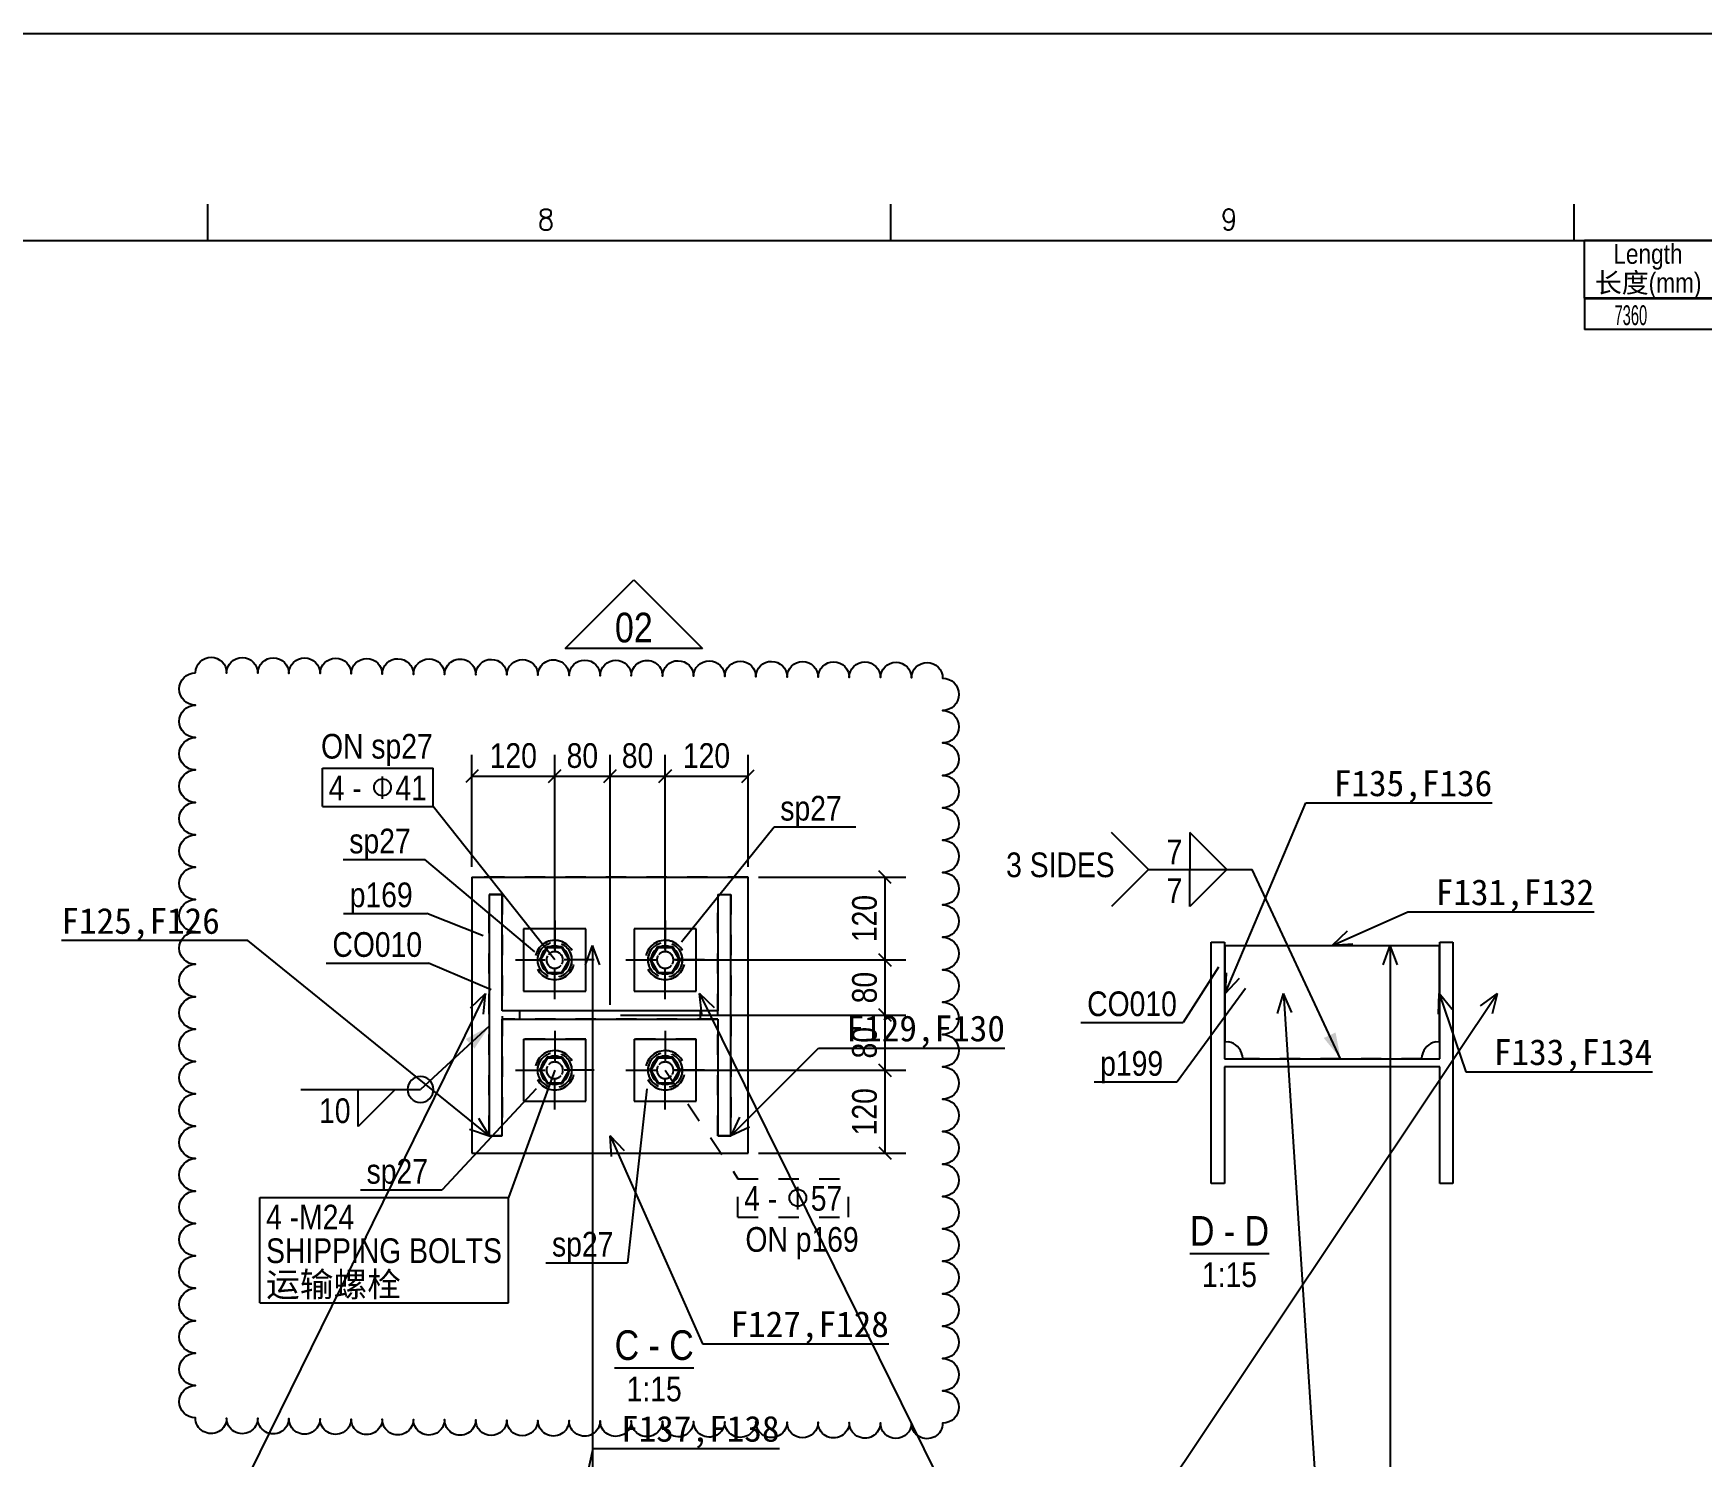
# Model space of a CAD drawing. Header units: millimetres. Extents: x -256 to 585, y -266 to 464.
# Drawn here: x 219 to 380.1, y 190.2 to 327.8 of the extents above; entities that cross this region are included whole.
import ezdxf

# ---------------------------------------------------------------- set-up
doc = ezdxf.new("R2010")
doc.units = ezdxf.units.MM
doc.linetypes.add('DXK_LINE_DOT2', pattern=[3.9198, 1.9599, -1.9599])
doc.layers.add('WELD_LABELS', color=5, linetype='Continuous')
doc.styles.add('Arial Narrow', font='ARIALN.TTF', dxfattribs={"height": 0.2})

# ---------------------------------------------------------------- blocks, each defined once
blk = doc.blocks.new('Unknown-252070812-55923')
at = {"color": 7, "linetype": 'Continuous'}
for p, q in [((-256.15, 327.75), (584.85, 327.75)), ((235.85, 307.74), (235.85, 311.24)), ((301.84, 307.74), (301.84, 311.24)), ((367.84, 307.74), (367.84, 311.24)), ((268.04, 309.61), (267.95, 309.42)), ((267.95, 309.42), (267.95, 309.14)), ((268.04, 310.48), (268.12, 310.67)), ((268.04, 310.28), (268.04, 310.48)), ((268.12, 310.09), (268.04, 310.28)), ((268.2, 309.81), (268.04, 309.61)), ((268.12, 310.67), (268.36, 310.76)), ((268.28, 310), (268.12, 310.09)), ((268.44, 309.9), (268.2, 309.81)), ((268.61, 309.9), (268.28, 310)), ((268.36, 310.76), (268.69, 310.76)), ((268.77, 310), (268.44, 309.9)), ((268.85, 309.81), (268.61, 309.9)), ((268.69, 310.76), (268.93, 310.67)), ((268.93, 310.09), (268.77, 310)), ((269.01, 309.61), (268.85, 309.81)), ((268.93, 310.67), (269.01, 310.48)), ((269.01, 310.28), (268.93, 310.09)), ((269.01, 310.48), (269.01, 310.28)), ((269.09, 309.42), (269.01, 309.61)), ((269.09, 309.14), (269.09, 309.42)), ((334.03, 310.48), (333.95, 310.19)), ((333.95, 310.19), (333.95, 310.09)), ((333.95, 310.09), (334.03, 309.81)), ((334.19, 310.67), (334.03, 310.48)), ((334.03, 309.81), (334.19, 309.61)), ((334.43, 310.76), (334.19, 310.67)), ((334.19, 309.61), (334.43, 309.52)), ((334.52, 310.76), (334.43, 310.76)), ((334.43, 309.52), (334.52, 309.52)), ((334.76, 310.67), (334.52, 310.76)), ((334.52, 309.52), (334.76, 309.61)), ((334.92, 310.48), (334.76, 310.67)), ((334.76, 309.61), (334.92, 309.81)), ((335, 310.09), (334.92, 310.48)), ((334.92, 309.81), (335, 310.09)), ((334.92, 309.14), (335, 309.61)), ((335, 309.61), (335, 310.09)), ((267.95, 309.14), (268.04, 308.94)), ((268.04, 308.94), (268.12, 308.85)), ((268.12, 308.85), (268.36, 308.75)), ((268.36, 308.75), (268.69, 308.75)), ((268.69, 308.75), (268.93, 308.85)), ((268.93, 308.85), (269.01, 308.94)), ((269.01, 308.94), (269.09, 309.14)), ((334.03, 309.04), (334.11, 308.85)), ((334.11, 308.85), (334.35, 308.75)), ((334.35, 308.75), (334.52, 308.75)), ((334.52, 308.75), (334.76, 308.85)), ((334.76, 308.85), (334.92, 309.14)), ((-226.11, 307.74), (564.83, 307.74))]:
    blk.add_line(p, q, dxfattribs=at)
blk = doc.blocks.new('Unknown-252070812-14 - 5891')
at = {"color": 6, "linetype": 'Continuous'}
blk.add_line((275.16, 198.81), (282.8, 198.81), dxfattribs=at)
at = {"color": 0, "linetype": 'Continuous'}
for points in [[(277.54, 199.56), (277.54, 202.56), (275.16, 202.56), (275.16, 199.56)], [(279.53, 199.56), (279.53, 202.56), (278.44, 202.56), (278.44, 199.56)], [(282.8, 199.56), (282.8, 202.56), (280.43, 202.56), (280.43, 199.56)], [(281.65, 195.56), (281.65, 198.06), (276.32, 198.06), (276.32, 195.56)]]:
    blk.add_wipeout(points, dxfattribs=at)
at = {"color": 6, "linetype": 'Continuous', "style": 'Arial Narrow'}
for s, height, p in [('C', 2.86, (275.16, 199.56)), ('C', 2.86, (280.43, 199.56)), ('-', 2.86, (278.44, 199.56)), ('1:15', 2.386, (276.32, 195.56))]:
    blk.add_text(s, height=height, dxfattribs=at).set_placement(p)
blk = doc.blocks.new('Unknown-252070812-15 - 6287')
at = {"color": 6, "linetype": 'Continuous'}
blk.add_line((330.73, 209.85), (338.37, 209.85), dxfattribs=at)
at = {"color": 0, "linetype": 'Continuous'}
for points in [[(333.1, 210.6), (333.1, 213.6), (330.73, 213.6), (330.73, 210.6)], [(335.1, 210.6), (335.1, 213.6), (334, 213.6), (334, 210.6)], [(338.37, 210.6), (338.37, 213.6), (336, 213.6), (336, 210.6)], [(337.21, 206.6), (337.21, 209.1), (331.88, 209.1), (331.88, 206.6)]]:
    blk.add_wipeout(points, dxfattribs=at)
at = {"color": 6, "linetype": 'Continuous', "style": 'Arial Narrow'}
for s, height, p in [('D', 2.86, (330.73, 210.6)), ('D', 2.86, (336, 210.6)), ('-', 2.86, (334, 210.6)), ('1:15', 2.386, (331.88, 206.6))]:
    blk.add_text(s, height=height, dxfattribs=at).set_placement(p)
blk = doc.blocks.new('Part-252070812-6103 - 5891')
at = {"color": 7, "linetype": 'DXK_LINE_DOT2'}
for p, q in [((263.04, 221.21), (263.04, 244.55)), ((263.04, 244.55), (264.31, 244.55)), ((264.31, 244.55), (264.31, 221.21)), ((285.11, 221.21), (285.11, 244.55)), ((285.11, 244.55), (286.37, 244.55)), ((286.37, 244.55), (286.37, 221.21)), ((285.11, 233.28), (264.31, 233.28)), ((285.11, 232.48), (264.31, 232.48)), ((265.97, 233.28), (265.97, 232.48)), ((283.44, 232.48), (283.44, 233.28)), ((264.31, 221.21), (263.04, 221.21)), ((286.37, 221.21), (285.11, 221.21))]:
    blk.add_line(p, q, dxfattribs=at)
at = {"color": 2, "linetype": 'Continuous'}
for p, q in [((263.04, 244.55), (263.04, 221.21)), ((264.31, 244.55), (263.04, 244.55)), ((264.31, 233.28), (264.31, 244.55)), ((285.11, 244.55), (286.37, 244.55)), ((285.11, 244.55), (285.11, 233.28)), ((286.37, 221.21), (286.37, 244.55)), ((285.11, 233.28), (264.31, 233.28)), ((264.31, 221.21), (264.31, 232.48)), ((264.31, 232.48), (285.11, 232.48)), ((285.11, 232.48), (285.11, 221.21)), ((263.04, 221.21), (264.31, 221.21)), ((285.11, 221.21), (286.37, 221.21))]:
    blk.add_line(p, q, dxfattribs=at)
blk = doc.blocks.new('Bolt-252070812-6097 - 5891')
at = {"color": 3, "linetype": 'Continuous'}
for p, q in [((269.37, 242.01), (269.37, 239.48)), ((280.04, 242.01), (280.04, 239.48)), ((265.57, 238.21), (268.1, 238.21)), ((269.37, 234.41), (269.37, 236.94)), ((273.17, 238.21), (270.64, 238.21)), ((276.24, 238.21), (278.77, 238.21)), ((280.04, 234.41), (280.04, 236.94)), ((283.84, 238.21), (281.31, 238.21)), ((269.37, 231.35), (269.37, 228.82)), ((280.04, 231.35), (280.04, 228.82)), ((265.57, 227.55), (268.1, 227.55)), ((273.17, 227.55), (270.64, 227.55)), ((276.24, 227.55), (278.77, 227.55)), ((283.84, 227.55), (281.31, 227.55)), ((269.37, 223.75), (269.37, 226.28)), ((280.04, 223.75), (280.04, 226.28))]:
    blk.add_line(p, q, dxfattribs=at)
blk = doc.blocks.new('Part-252070812-18365 - 5891')
at = {"color": 2, "linetype": 'Continuous'}
for p, q in [((283.04, 241.21), (277.04, 241.21)), ((277.04, 241.21), (277.04, 235.21)), ((283.04, 235.21), (283.04, 241.21)), ((277.04, 235.21), (283.04, 235.21))]:
    blk.add_line(p, q, dxfattribs=at)
at = {"color": 7, "linetype": 'DXK_LINE_DOT2'}
for p, q in [((283.04, 241.21), (277.04, 241.21)), ((277.04, 235.21), (283.04, 235.21))]:
    blk.add_line(p, q, dxfattribs=at)
blk = doc.blocks.new('Part-252070812-6168 - 5891')
at = {"color": 2, "linetype": 'Continuous'}
for p, q in [((261.37, 246.21), (288.04, 246.21)), ((261.37, 246.21), (261.37, 219.55)), ((288.04, 219.55), (288.04, 246.21)), ((261.37, 219.55), (288.04, 219.55))]:
    blk.add_line(p, q, dxfattribs=at)
at = {"color": 7, "linetype": 'DXK_LINE_DOT2'}
for p, q in [((288.04, 246.21), (261.37, 246.21)), ((261.37, 219.55), (288.04, 219.55))]:
    blk.add_line(p, q, dxfattribs=at)
blk = doc.blocks.new('Part-252070812-18363 - 5891')
at = {"color": 2, "linetype": 'Continuous'}
for p, q in [((277.04, 230.55), (283.04, 230.55)), ((277.04, 230.55), (277.04, 224.55)), ((283.04, 224.55), (283.04, 230.55)), ((277.04, 224.55), (283.04, 224.55))]:
    blk.add_line(p, q, dxfattribs=at)
at = {"color": 7, "linetype": 'DXK_LINE_DOT2'}
for p, q in [((283.04, 230.55), (277.04, 230.55)), ((277.04, 224.55), (283.04, 224.55))]:
    blk.add_line(p, q, dxfattribs=at)
blk = doc.blocks.new('Part-252070812-18364 - 5891')
at = {"color": 2, "linetype": 'Continuous'}
for p, q in [((266.37, 230.55), (272.37, 230.55)), ((266.37, 230.55), (266.37, 224.55)), ((272.37, 224.55), (272.37, 230.55)), ((266.37, 224.55), (272.37, 224.55))]:
    blk.add_line(p, q, dxfattribs=at)
at = {"color": 7, "linetype": 'DXK_LINE_DOT2'}
for p, q in [((272.37, 230.55), (266.37, 230.55)), ((266.37, 224.55), (272.37, 224.55))]:
    blk.add_line(p, q, dxfattribs=at)
blk = doc.blocks.new('Part-252070812-18366 - 5891')
at = {"color": 2, "linetype": 'Continuous'}
for p, q in [((272.37, 241.21), (266.37, 241.21)), ((266.37, 241.21), (266.37, 235.21)), ((272.37, 235.21), (272.37, 241.21)), ((266.37, 235.21), (272.37, 235.21))]:
    blk.add_line(p, q, dxfattribs=at)
at = {"color": 7, "linetype": 'DXK_LINE_DOT2'}
for p, q in [((272.37, 241.21), (266.37, 241.21)), ((266.37, 235.21), (272.37, 235.21))]:
    blk.add_line(p, q, dxfattribs=at)
blk = doc.blocks.new('Bolt-252070812-18367 - 5891')
at = {"color": 3, "linetype": 'Continuous'}
for p, q in [((280.04, 230.28), (280.04, 228.46)), ((277.31, 227.55), (279.13, 227.55)), ((282.77, 227.55), (280.95, 227.55)), ((280.04, 224.81), (280.04, 226.63))]:
    blk.add_line(p, q, dxfattribs=at)
blk = doc.blocks.new('Bolt-252070812-18368 - 5891')
at = {"color": 3, "linetype": 'Continuous'}
for p, q in [((269.37, 230.28), (269.37, 228.46)), ((266.64, 227.55), (268.46, 227.55)), ((272.11, 227.55), (270.28, 227.55)), ((269.37, 224.81), (269.37, 226.63))]:
    blk.add_line(p, q, dxfattribs=at)
blk = doc.blocks.new('Bolt-252070812-18369 - 5891')
at = {"color": 3, "linetype": 'Continuous'}
for p, q in [((280.04, 240.95), (280.04, 239.13)), ((277.31, 238.21), (279.13, 238.21)), ((280.04, 235.48), (280.04, 237.3)), ((282.77, 238.21), (280.95, 238.21))]:
    blk.add_line(p, q, dxfattribs=at)
blk = doc.blocks.new('Bolt-252070812-18370 - 5891')
at = {"color": 3, "linetype": 'Continuous'}
for p, q in [((269.37, 240.95), (269.37, 239.13)), ((266.64, 238.21), (268.46, 238.21)), ((269.37, 235.48), (269.37, 237.3)), ((272.11, 238.21), (270.28, 238.21))]:
    blk.add_line(p, q, dxfattribs=at)
blk = doc.blocks.new('Bolt-252070812-18371 - 5891')
at = {"color": 3, "linetype": 'Continuous'}
for p, q in [((279.31, 228.82), (278.57, 227.55)), ((279.31, 228.82), (280.77, 228.82)), ((281.51, 227.55), (280.77, 228.82)), ((278.57, 227.55), (279.31, 226.28)), ((280.77, 226.28), (281.51, 227.55)), ((279.31, 226.28), (280.77, 226.28))]:
    blk.add_line(p, q, dxfattribs=at)
at = {"color": 3, "linetype": 'DXK_LINE_DOT2'}
for p, q in [((280.77, 228.82), (279.31, 228.82)), ((279.35, 228.75), (278.65, 227.55)), ((278.65, 227.55), (279.35, 226.35)), ((280.73, 228.75), (279.35, 228.75)), ((279.35, 228.75), (280.73, 228.75)), ((281.42, 227.55), (280.73, 228.75)), ((280.73, 226.35), (281.42, 227.55)), ((279.31, 226.28), (280.77, 226.28)), ((279.35, 226.35), (280.73, 226.35)), ((279.35, 226.35), (280.73, 226.35))]:
    blk.add_line(p, q, dxfattribs=at)
for radius, start, end in [(1.9, 90, 270), (1.9, 108, 288), (1.67, 0, 180), (1.67, 330, 150), (1.37, 110.7343, 129.4666), (1.9, 288, 108), (1.9, 270, 90), (1.37, 50.5334, 69.2657), (1.67, 150, 330), (1.67, 180, 0), (1.37, 169.8376, 190.1623), (0.8, 0, 180), (0.8, 150, 330), (0.8, 180, 0), (0.8, 330, 150), (1.37, 349.8377, 10.1624), (1.37, 230.5335, 249.2655), (1.37, 290.7345, 309.4665)]:
    blk.add_arc((280.04, 227.55), radius, start, end, dxfattribs=at)
at = {"color": 3, "linetype": 'Continuous'}
for start, end in [(69.2657, 110.7343), (129.4666, 169.8376), (190.1623, 230.5335), (10.1624, 50.5334), (309.4665, 349.8377), (249.2655, 290.7345)]:
    blk.add_arc((280.04, 227.55), 1.37, start, end, dxfattribs=at)
blk = doc.blocks.new('Bolt-252070812-18372 - 5891')
at = {"color": 3, "linetype": 'Continuous'}
for p, q in [((268.64, 228.82), (267.91, 227.55)), ((268.64, 228.82), (270.11, 228.82)), ((270.84, 227.55), (270.11, 228.82)), ((267.91, 227.55), (268.64, 226.28)), ((270.11, 226.28), (270.84, 227.55)), ((268.64, 226.28), (270.11, 226.28))]:
    blk.add_line(p, q, dxfattribs=at)
at = {"color": 3, "linetype": 'DXK_LINE_DOT2'}
for p, q in [((270.11, 228.82), (268.64, 228.82)), ((268.68, 228.75), (267.99, 227.55)), ((267.99, 227.55), (268.68, 226.35)), ((270.06, 228.75), (268.68, 228.75)), ((268.68, 228.75), (270.06, 228.75)), ((270.76, 227.55), (270.06, 228.75)), ((270.06, 226.35), (270.76, 227.55)), ((268.64, 226.28), (270.11, 226.28)), ((268.68, 226.35), (270.06, 226.35)), ((268.68, 226.35), (270.06, 226.35))]:
    blk.add_line(p, q, dxfattribs=at)
for radius, start, end in [(1.9, 90, 270), (1.9, 108, 288), (1.67, 0, 180), (1.67, 330, 150), (1.37, 110.7343, 129.4666), (1.9, 288, 108), (1.9, 270, 90), (1.37, 50.5334, 69.2657), (1.67, 150, 330), (1.67, 180, 0), (1.37, 169.8376, 190.1623), (0.8, 0, 180), (0.8, 150, 330), (0.8, 180, 0), (0.8, 330, 150), (1.37, 349.8377, 10.1624), (1.37, 230.5335, 249.2655), (1.37, 290.7345, 309.4665)]:
    blk.add_arc((269.37, 227.55), radius, start, end, dxfattribs=at)
at = {"color": 3, "linetype": 'Continuous'}
for start, end in [(69.2657, 110.7343), (129.4666, 169.8376), (190.1623, 230.5335), (10.1624, 50.5334), (309.4665, 349.8377), (249.2655, 290.7345)]:
    blk.add_arc((269.37, 227.55), 1.37, start, end, dxfattribs=at)
blk = doc.blocks.new('Bolt-252070812-18373 - 5891')
at = {"color": 3, "linetype": 'Continuous'}
for p, q in [((279.31, 239.48), (278.57, 238.21)), ((280.77, 239.48), (279.31, 239.48)), ((281.51, 238.21), (280.77, 239.48)), ((278.57, 238.21), (279.31, 236.94)), ((279.31, 236.94), (280.77, 236.94)), ((280.77, 236.94), (281.51, 238.21))]:
    blk.add_line(p, q, dxfattribs=at)
at = {"color": 3, "linetype": 'DXK_LINE_DOT2'}
for p, q in [((279.35, 239.41), (278.65, 238.21)), ((280.77, 239.48), (279.31, 239.48)), ((280.73, 239.41), (279.35, 239.41)), ((279.35, 239.41), (280.73, 239.41)), ((281.42, 238.21), (280.73, 239.41)), ((278.65, 238.21), (279.35, 237.01)), ((279.31, 236.94), (280.77, 236.94)), ((279.35, 237.01), (280.73, 237.01)), ((279.35, 237.01), (280.73, 237.01)), ((280.73, 237.01), (281.42, 238.21))]:
    blk.add_line(p, q, dxfattribs=at)
for radius, start, end in [(1.9, 90, 270), (1.9, 288, 108), (1.9, 270, 90), (1.9, 108, 288), (1.67, 0, 180), (1.67, 150, 330), (1.67, 330, 150), (1.37, 110.7343, 129.4666), (0.8, 0, 180), (0.8, 150, 330), (0.8, 330, 150), (1.37, 50.5334, 69.2657), (1.67, 180, 0), (1.37, 169.8376, 190.1623), (1.37, 230.5335, 249.2655), (0.8, 180, 0), (1.37, 290.7345, 309.4665), (1.37, 349.8377, 10.1624)]:
    blk.add_arc((280.04, 238.21), radius, start, end, dxfattribs=at)
at = {"color": 3, "linetype": 'Continuous'}
for start, end in [(129.4666, 169.8376), (69.2657, 110.7343), (10.1624, 50.5334), (190.1623, 230.5335), (249.2655, 290.7345), (309.4665, 349.8377)]:
    blk.add_arc((280.04, 238.21), 1.37, start, end, dxfattribs=at)
blk = doc.blocks.new('Bolt-252070812-18374 - 5891')
at = {"color": 3, "linetype": 'Continuous'}
for p, q in [((268.64, 239.48), (267.91, 238.21)), ((270.11, 239.48), (268.64, 239.48)), ((270.84, 238.21), (270.11, 239.48)), ((267.91, 238.21), (268.64, 236.94)), ((268.64, 236.94), (270.11, 236.94)), ((270.11, 236.94), (270.84, 238.21))]:
    blk.add_line(p, q, dxfattribs=at)
at = {"color": 3, "linetype": 'DXK_LINE_DOT2'}
for p, q in [((268.68, 239.41), (267.99, 238.21)), ((270.11, 239.48), (268.64, 239.48)), ((270.06, 239.41), (268.68, 239.41)), ((268.68, 239.41), (270.06, 239.41)), ((270.76, 238.21), (270.06, 239.41)), ((267.99, 238.21), (268.68, 237.01)), ((268.64, 236.94), (270.11, 236.94)), ((268.68, 237.01), (270.06, 237.01)), ((268.68, 237.01), (270.06, 237.01)), ((270.06, 237.01), (270.76, 238.21))]:
    blk.add_line(p, q, dxfattribs=at)
for radius, start, end in [(1.9, 90, 270), (1.9, 288, 108), (1.9, 270, 90), (1.9, 108, 288), (1.67, 0, 180), (1.67, 150, 330), (1.67, 330, 150), (1.37, 110.7343, 129.4666), (0.8, 0, 180), (0.8, 150, 330), (0.8, 330, 150), (1.37, 50.5334, 69.2657), (1.67, 180, 0), (1.37, 169.8376, 190.1623), (1.37, 230.5335, 249.2655), (0.8, 180, 0), (1.37, 290.7345, 309.4665), (1.37, 349.8377, 10.1624)]:
    blk.add_arc((269.37, 238.21), radius, start, end, dxfattribs=at)
at = {"color": 3, "linetype": 'Continuous'}
for start, end in [(129.4666, 169.8376), (69.2657, 110.7343), (10.1624, 50.5334), (190.1623, 230.5335), (249.2655, 290.7345), (309.4665, 349.8377)]:
    blk.add_arc((269.37, 238.21), 1.37, start, end, dxfattribs=at)
blk = doc.blocks.new('Part-252070812-6503 - 6287')
at = {"color": 2, "linetype": 'Continuous'}
for p, q in [((332.79, 216.6), (332.79, 239.94)), ((332.79, 239.94), (334.06, 239.94)), ((334.06, 239.94), (334.06, 228.67)), ((354.86, 228.67), (354.86, 239.94)), ((354.86, 239.94), (356.13, 239.94)), ((356.13, 239.94), (356.13, 216.6)), ((334.06, 228.67), (354.86, 228.67)), ((354.86, 227.87), (334.06, 227.87)), ((334.06, 227.87), (334.06, 216.6)), ((354.86, 216.6), (354.86, 227.87)), ((334.06, 216.6), (332.79, 216.6)), ((356.13, 216.6), (354.86, 216.6))]:
    blk.add_line(p, q, dxfattribs=at)
blk = doc.blocks.new('Part-252070812-6368 - 6287')
at = {"color": 2, "linetype": 'Continuous'}
for p, q in [((334.13, 230.34), (334.13, 239.6)), ((334.13, 239.6), (354.79, 239.6)), ((354.79, 239.6), (354.79, 230.34)), ((334.13, 230.34), (334.45, 230.31)), ((335.76, 229), (335.79, 228.67)), ((353.13, 228.67), (353.16, 229)), ((354.47, 230.31), (354.79, 230.34))]:
    blk.add_line(p, q, dxfattribs=at)
at = {"color": 7, "linetype": 'DXK_LINE_DOT2'}
blk.add_line((353.13, 228.67), (335.79, 228.67), dxfattribs=at)
at = {"color": 2, "linetype": 'Continuous'}
for centre, start, end in [((334.13, 228.67), 11.2506, 78.75), ((354.79, 228.67), 101.2501, 168.7506)]:
    blk.add_arc(centre, 1.67, start, end, dxfattribs=at)
blk = doc.blocks.new('Cloud-252070812-54438')
at = {"color": 1, "linetype": 'Continuous'}
blk.add_lwpolyline([(234.67, 265.96, -1), (237.68, 265.94, -1), (240.69, 265.92, -1), (243.69, 265.9, -1), (246.7, 265.88, -1), (249.71, 265.85, -1), (252.71, 265.83, -1), (255.72, 265.81, -1), (258.73, 265.79, -1), (261.74, 265.77, -1), (264.74, 265.75, -1), (267.75, 265.72, -1), (270.76, 265.7, -1), (273.76, 265.68, -1), (276.77, 265.66, -1), (279.78, 265.64, -1), (282.78, 265.62, -1), (285.79, 265.59, -1), (288.8, 265.57, -1), (291.81, 265.55, -1), (294.81, 265.53, -1), (297.82, 265.51, -1), (300.83, 265.49, -1), (303.83, 265.46, -1), (306.84, 265.44, -1), (306.84, 262.31, -1), (306.84, 259.18, -1), (306.84, 256.05, -1), (306.84, 252.92, -1), (306.84, 249.79, -1), (306.84, 246.66, -1), (306.84, 243.53, -1), (306.84, 240.4, -1), (306.84, 237.27, -1), (306.84, 234.14, -1), (306.84, 231.01, -1), (306.84, 227.88, -1), (306.84, 224.75, -1), (306.84, 221.62, -1), (306.84, 218.49, -1), (306.84, 215.36, -1), (306.84, 212.23, -1), (306.84, 209.09, -1), (306.84, 205.96, -1), (306.84, 202.83, -1), (306.84, 199.7, -1), (306.84, 196.57, -1), (306.84, 193.44, -1), (303.83, 193.46, -1), (300.83, 193.49, -1), (297.82, 193.51, -1), (294.81, 193.53, -1), (291.81, 193.55, -1), (288.8, 193.57, -1), (285.79, 193.59, -1), (282.78, 193.62, -1), (279.78, 193.64, -1), (276.77, 193.66, -1), (273.76, 193.68, -1), (270.76, 193.7, -1), (267.75, 193.72, -1), (264.74, 193.75, -1), (261.74, 193.77, -1), (258.73, 193.79, -1), (255.72, 193.81, -1), (252.71, 193.83, -1), (249.71, 193.85, -1), (246.7, 193.88, -1), (243.69, 193.9, -1), (240.69, 193.92, -1), (237.68, 193.94, -1), (234.67, 193.96, -1), (234.67, 197.09, -1), (234.67, 200.22, -1), (234.67, 203.35, -1), (234.67, 206.48, -1), (234.67, 209.62, -1), (234.67, 212.75, -1), (234.67, 215.88, -1), (234.67, 219.01, -1), (234.67, 222.14, -1), (234.67, 225.27, -1), (234.67, 228.4, -1), (234.67, 231.53, -1), (234.67, 234.66, -1), (234.67, 237.79, -1), (234.67, 240.92, -1), (234.67, 244.05, -1), (234.67, 247.18, -1), (234.67, 250.31, -1), (234.67, 253.44, -1), (234.67, 256.57, -1), (234.67, 259.7, -1), (234.67, 262.83, -1), (234.67, 265.96)], format="xyb", close=True, dxfattribs=at)
blk = doc.blocks.new('StraightDimension-252070812-49039 - 5891')
at = {"color": 7, "linetype": 'Continuous'}
for p, q in [((261.37, 247.21), (261.37, 258.02)), ((269.37, 239.21), (269.37, 258.02)), ((261.97, 256.57), (260.77, 255.37)), ((268.77, 255.37), (269.97, 256.57)), ((261.37, 255.97), (269.37, 255.97))]:
    blk.add_line(p, q, dxfattribs=at)
at = {"color": 0}
blk.add_wipeout([(268.16, 256.27), (268.16, 259.77), (262.59, 259.77), (262.59, 256.27)], dxfattribs=at)
at = {"color": 4, "style": 'Arial Narrow'}
blk.add_text('120', height=2.386, dxfattribs=at).set_placement((263.09, 256.77))
blk = doc.blocks.new('StraightDimension-252070812-49113 - 5891')
at = {"color": 7, "linetype": 'Continuous'}
for p, q in [((301.88, 237.61), (300.68, 238.81)), ((281.04, 238.21), (303.28, 238.21)), ((301.28, 232.88), (301.28, 238.21)), ((275.71, 232.88), (303.28, 232.88)), ((300.68, 233.48), (301.88, 232.28))]:
    blk.add_line(p, q, dxfattribs=at)
at = {"color": 0}
blk.add_wipeout([(300.98, 237.57), (297.48, 237.57), (297.48, 233.52), (300.98, 233.52)], dxfattribs=at)
at = {"color": 4, "style": 'Arial Narrow'}
blk.add_text('80', height=2.386, rotation=90.0002, dxfattribs=at).set_placement((300.48, 234.02))
blk = doc.blocks.new('StraightDimension-252070812-49112 - 5891')
at = {"color": 7, "linetype": 'Continuous'}
for p, q in [((301.88, 245.61), (300.68, 246.81)), ((289.04, 246.21), (303.28, 246.21)), ((301.28, 238.21), (301.28, 246.21)), ((300.68, 238.81), (301.88, 237.61)), ((281.04, 238.21), (303.28, 238.21))]:
    blk.add_line(p, q, dxfattribs=at)
at = {"color": 0}
blk.add_wipeout([(300.98, 245), (297.48, 245), (297.48, 239.43), (300.98, 239.43)], dxfattribs=at)
at = {"color": 4, "style": 'Arial Narrow'}
blk.add_text('120', height=2.386, rotation=90.0002, dxfattribs=at).set_placement((300.48, 239.93))
blk = doc.blocks.new('StraightDimension-252070812-49036 - 5891')
at = {"color": 7, "linetype": 'Continuous'}
for p, q in [((280.04, 239.21), (280.04, 258.02)), ((288.04, 247.21), (288.04, 258.02)), ((280.64, 256.57), (279.44, 255.37)), ((287.44, 255.37), (288.64, 256.57)), ((280.04, 255.97), (288.04, 255.97))]:
    blk.add_line(p, q, dxfattribs=at)
at = {"color": 0}
blk.add_wipeout([(286.82, 256.27), (286.82, 259.77), (281.25, 259.77), (281.25, 256.27)], dxfattribs=at)
at = {"color": 4, "style": 'Arial Narrow'}
blk.add_text('120', height=2.386, dxfattribs=at).set_placement((281.75, 256.77))
blk = doc.blocks.new('StraightDimension-252070812-49038 - 5891')
at = {"color": 7, "linetype": 'Continuous'}
for p, q in [((269.37, 239.21), (269.37, 258.02)), ((274.71, 233.88), (274.71, 258.02)), ((269.97, 256.57), (268.77, 255.37)), ((274.11, 255.37), (275.31, 256.57)), ((269.37, 255.97), (274.71, 255.97))]:
    blk.add_line(p, q, dxfattribs=at)
at = {"color": 0}
blk.add_wipeout([(274.06, 256.27), (274.06, 259.77), (270.02, 259.77), (270.02, 256.27)], dxfattribs=at)
at = {"color": 4, "style": 'Arial Narrow'}
blk.add_text('80', height=2.386, dxfattribs=at).set_placement((270.52, 256.77))
blk = doc.blocks.new('StraightDimension-252070812-49037 - 5891')
at = {"color": 7, "linetype": 'Continuous'}
for p, q in [((274.71, 233.88), (274.71, 258.02)), ((280.04, 239.21), (280.04, 258.02)), ((275.31, 256.57), (274.11, 255.37)), ((279.44, 255.37), (280.64, 256.57)), ((274.71, 255.97), (280.04, 255.97))]:
    blk.add_line(p, q, dxfattribs=at)
at = {"color": 0}
blk.add_wipeout([(279.4, 256.27), (279.4, 259.77), (275.35, 259.77), (275.35, 256.27)], dxfattribs=at)
at = {"color": 4, "style": 'Arial Narrow'}
blk.add_text('80', height=2.386, dxfattribs=at).set_placement((275.85, 256.77))
blk = doc.blocks.new('StraightDimension-252070812-49114 - 5891')
at = {"color": 7, "linetype": 'Continuous'}
for p, q in [((275.71, 232.88), (303.28, 232.88)), ((301.88, 232.28), (300.68, 233.48)), ((301.28, 227.55), (301.28, 232.88)), ((281.04, 227.55), (303.28, 227.55)), ((300.68, 228.15), (301.88, 226.95))]:
    blk.add_line(p, q, dxfattribs=at)
at = {"color": 0}
blk.add_wipeout([(300.98, 232.24), (297.48, 232.24), (297.48, 228.19), (300.98, 228.19)], dxfattribs=at)
at = {"color": 4, "style": 'Arial Narrow'}
blk.add_text('80', height=2.386, rotation=90.0002, dxfattribs=at).set_placement((300.48, 228.69))
blk = doc.blocks.new('StraightDimension-252070812-49115 - 5891')
at = {"color": 7, "linetype": 'Continuous'}
for p, q in [((281.04, 227.55), (303.28, 227.55)), ((301.88, 226.95), (300.68, 228.15)), ((301.28, 219.55), (301.28, 227.55)), ((289.04, 219.55), (303.28, 219.55)), ((300.68, 220.15), (301.88, 218.95))]:
    blk.add_line(p, q, dxfattribs=at)
at = {"color": 0}
blk.add_wipeout([(300.98, 226.33), (297.48, 226.33), (297.48, 220.76), (300.98, 220.76)], dxfattribs=at)
at = {"color": 4, "style": 'Arial Narrow'}
blk.add_text('120', height=2.386, rotation=90.0002, dxfattribs=at).set_placement((300.48, 221.26))
blk = doc.blocks.new('Unknown-252070812-55932')
at = {"color": 7, "linetype": 'Continuous'}
for p, q in [((368.84, 302.16), (368.84, 307.74)), ((401.87, 307.74), (368.84, 307.74)), ((381.56, 302.16), (381.56, 307.74)), ((391.33, 302.15), (391.33, 307.73)), ((401.87, 302.16), (401.87, 307.74)), ((401.87, 302.16), (368.84, 302.16)), ((368.84, 302.14), (401.87, 302.14)), ((368.84, 302.14), (368.84, 299.14)), ((381.6, 302.14), (381.6, 299.14)), ((391.33, 302.14), (391.33, 299.14)), ((401.87, 302.14), (401.87, 299.14)), ((401.87, 299.14), (368.84, 299.14))]:
    blk.add_line(p, q, dxfattribs=at)
at = {"color": 3, "style": 'Arial Narrow'}
for s, p in [('Length', (371.62, 305.48)), ('长度(mm)', (369.83, 302.7))]:
    blk.add_text(s, height=1.909, dxfattribs=at).set_placement(p)
at = {"color": 3, "linetype": 'Continuous', "style": 'Arial Narrow'}
for s, width, p in [('Width', 0.7, (383.9, 305.33)), ('Height', 0.7, (394.01, 305.51)), ('宽度(mm)', 0.9, (381.72, 302.71)), ('高度(mm)', 0.9, (391.81, 302.81)), ('7360', 0.65, (371.73, 299.56)), ('530', 0.65, (385.52, 299.46)), ('575', 0.65, (393.15, 299.57))]:
    blk.add_text(s, height=1.909, dxfattribs=dict(at, width=width)).set_placement(p)
blk = doc.blocks.new('Text-252070812-54442')
at = {"color": 0, "linetype": 'Continuous'}
blk.add_wipeout([(278.85, 268.9), (278.85, 271.9), (275.19, 271.9), (275.19, 268.9)], dxfattribs=at)
at = {"color": 1, "linetype": 'Continuous'}
for p, q in [((270.39, 268.3), (277.02, 274.93)), ((277.02, 274.93), (283.65, 268.3)), ((283.65, 268.3), (270.39, 268.3))]:
    blk.add_line(p, q, dxfattribs=at)
at = {"color": 1, "linetype": 'Continuous', "style": 'Arial Narrow'}
blk.add_text('02', height=2.863, dxfattribs=at).set_placement((275.19, 268.9))
blk = doc.blocks.new('Mark-252070812-6164 - 5891')
at = {"color": 7, "linetype": 'Continuous'}
blk.add_line((262.47, 240.53), (257.01, 242.71), dxfattribs=at)
at = {"color": 0}
blk.add_wipeout([(255.66, 243.31), (255.66, 245.81), (249.57, 245.81), (249.57, 243.31)], dxfattribs=at)
blk.add_wipeout([(255.66, 243.31), (255.66, 245.81), (249.57, 245.81), (249.57, 243.31)], dxfattribs=at)
at = {"color": 7, "linetype": 'Continuous'}
blk.add_line((248.97, 242.71), (257.01, 242.71), dxfattribs=at)
at = {"color": 3, "style": 'Arial Narrow'}
blk.add_text('p169', height=2.386, dxfattribs=at).set_placement((249.57, 243.31))
blk = doc.blocks.new('Mark-252070812-18996 - 5891')
at = {"color": 7, "linetype": 'Continuous'}
blk.add_line((278.26, 225.77), (276.39, 208.95), dxfattribs=at)
at = {"color": 0}
blk.add_wipeout([(275.04, 209.55), (275.04, 212.05), (269.11, 212.05), (269.11, 209.55)], dxfattribs=at)
blk.add_wipeout([(275.04, 209.55), (275.04, 212.05), (269.11, 212.05), (269.11, 209.55)], dxfattribs=at)
at = {"color": 7, "linetype": 'Continuous'}
blk.add_line((268.51, 208.95), (276.39, 208.95), dxfattribs=at)
at = {"color": 3, "style": 'Arial Narrow'}
blk.add_text('sp27', height=2.386, dxfattribs=at).set_placement((269.11, 209.55))
blk = doc.blocks.new('MarkSet-252070812-18888 - 5891')
at = {"color": 0}
blk.add_wipeout([(249.07, 253.64), (249.07, 256.14), (247.54, 256.14), (247.54, 253.64)], dxfattribs=at)
blk.add_wipeout([(249.07, 253.64), (249.07, 256.14), (247.54, 256.14), (247.54, 253.64)], dxfattribs=at)
at = {"color": 7, "linetype": 'Continuous'}
blk.add_line((246.94, 253.04), (246.94, 256.74), dxfattribs=at)
at = {"color": 3, "style": 'Arial Narrow'}
blk.add_text('4', height=2.39, dxfattribs=at).set_placement((247.54, 253.64))
at = {"color": 0}
blk.add_wipeout([(250.73, 253.64), (250.73, 256.14), (249.82, 256.14), (249.82, 253.64)], dxfattribs=at)
blk.add_wipeout([(250.73, 253.64), (250.73, 256.14), (249.82, 256.14), (249.82, 253.64)], dxfattribs=at)
at = {"color": 3, "style": 'Arial Narrow'}
blk.add_text('-', height=2.39, dxfattribs=at).set_placement((249.82, 253.64))
at = {"color": 0}
blk.add_wipeout([(253.98, 253.64), (253.98, 256.14), (251.48, 256.14), (251.48, 253.64)], dxfattribs=at)
at = {"color": 3, "linetype": 'Continuous'}
blk.add_line((252.73, 253.77), (252.73, 255.95), dxfattribs=at)
at = {"color": 0}
blk.add_wipeout([(257.02, 253.64), (257.02, 256.14), (253.98, 256.14), (253.98, 253.64)], dxfattribs=at)
blk.add_wipeout([(257.02, 253.64), (257.02, 256.14), (253.98, 256.14), (253.98, 253.64)], dxfattribs=at)
at = {"color": 7, "linetype": 'Continuous'}
for p, q in [((246.94, 256.74), (257.62, 256.74)), ((257.62, 253.04), (257.62, 256.74)), ((246.94, 253.04), (257.62, 253.04)), ((269.37, 238.21), (257.62, 253.04))]:
    blk.add_line(p, q, dxfattribs=at)
at = {"color": 3, "linetype": 'Continuous'}
blk.add_circle((252.73, 254.89), 0.812, dxfattribs=at)
at = {"color": 3, "style": 'Arial Narrow'}
blk.add_text('41', height=2.386, dxfattribs=at).set_placement((253.98, 253.64))
blk = doc.blocks.new('Mark-252070812-18985 - 5891')
at = {"color": 0}
blk.add_wipeout([(297.1, 251.68), (297.1, 254.18), (291.16, 254.18), (291.16, 251.68)], dxfattribs=at)
blk.add_wipeout([(297.1, 251.68), (297.1, 254.18), (291.16, 254.18), (291.16, 251.68)], dxfattribs=at)
at = {"color": 7, "linetype": 'Continuous'}
for p, q in [((281.61, 239.95), (290.56, 251.08)), ((290.56, 251.08), (298.45, 251.08))]:
    blk.add_line(p, q, dxfattribs=at)
at = {"color": 3, "style": 'Arial Narrow'}
blk.add_text('sp27', height=2.386, dxfattribs=at).set_placement((291.16, 251.68))
blk = doc.blocks.new('Mark-252070812-18988 - 5891')
at = {"color": 7, "linetype": 'Continuous'}
blk.add_line((267.46, 238.99), (256.82, 247.91), dxfattribs=at)
at = {"color": 0}
blk.add_wipeout([(255.47, 248.51), (255.47, 251.01), (249.53, 251.01), (249.53, 248.51)], dxfattribs=at)
blk.add_wipeout([(255.47, 248.51), (255.47, 251.01), (249.53, 251.01), (249.53, 248.51)], dxfattribs=at)
at = {"color": 7, "linetype": 'Continuous'}
blk.add_line((248.93, 247.91), (256.82, 247.91), dxfattribs=at)
at = {"color": 3, "style": 'Arial Narrow'}
blk.add_text('sp27', height=2.386, dxfattribs=at).set_placement((249.53, 248.51))
blk = doc.blocks.new('Mark-252070812-49140 - 5891')
at = {"color": 0}
blk.add_wipeout([(256.58, 238.51), (256.58, 241.01), (247.9, 241.01), (247.9, 238.51)], dxfattribs=at)
blk.add_wipeout([(256.58, 238.51), (256.58, 241.01), (247.9, 241.01), (247.9, 238.51)], dxfattribs=at)
at = {"color": 7, "linetype": 'Continuous'}
for p in [(247.3, 237.91), (263.24, 235.31)]:
    blk.add_line(p, (257.18, 237.91), dxfattribs=at)
at = {"color": 3, "style": 'Arial Narrow'}
blk.add_text('CO010', height=2.386, dxfattribs=at).set_placement((247.9, 238.51))
blk = doc.blocks.new('Mark-252070812-18999 - 5891')
at = {"color": 7, "linetype": 'Continuous'}
blk.add_line((267.59, 225.77), (258.49, 215.99), dxfattribs=at)
at = {"color": 0}
blk.add_wipeout([(257.14, 216.59), (257.14, 219.09), (251.2, 219.09), (251.2, 216.59)], dxfattribs=at)
blk.add_wipeout([(257.14, 216.59), (257.14, 219.09), (251.2, 219.09), (251.2, 216.59)], dxfattribs=at)
at = {"color": 7, "linetype": 'Continuous'}
blk.add_line((250.6, 215.99), (258.49, 215.99), dxfattribs=at)
at = {"color": 3, "style": 'Arial Narrow'}
blk.add_text('sp27', height=2.386, dxfattribs=at).set_placement((251.2, 216.59))
blk = doc.blocks.new('MarkSet-252070812-54379 - 5891')
at = {"color": 7, "linetype": 'Continuous'}
blk.add_line((269.37, 227.55), (264.92, 215.27), dxfattribs=at)
at = {"color": 0}
blk.add_wipeout([(243.01, 212.17), (243.01, 214.67), (241.49, 214.67), (241.49, 212.17)], dxfattribs=at)
blk.add_wipeout([(243.01, 212.17), (243.01, 214.67), (241.49, 214.67), (241.49, 212.17)], dxfattribs=at)
blk.add_wipeout([(244.67, 212.17), (244.67, 214.67), (243.76, 214.67), (243.76, 212.17)], dxfattribs=at)
blk.add_wipeout([(244.67, 212.17), (244.67, 214.67), (243.76, 214.67), (243.76, 212.17)], dxfattribs=at)
blk.add_wipeout([(246.96, 212.17), (246.96, 214.67), (244.67, 214.67), (244.67, 212.17)], dxfattribs=at)
blk.add_wipeout([(246.96, 212.17), (246.96, 214.67), (244.67, 214.67), (244.67, 212.17)], dxfattribs=at)
at = {"color": 3, "style": 'Arial Narrow'}
blk.add_text('-', height=2.39, dxfattribs=at).set_placement((243.76, 212.17))
at = {"color": 0}
blk.add_wipeout([(250, 212.17), (250, 214.67), (246.96, 214.67), (246.96, 212.17)], dxfattribs=at)
blk.add_wipeout([(250, 212.17), (250, 214.67), (246.96, 214.67), (246.96, 212.17)], dxfattribs=at)
at = {"color": 7, "linetype": 'Continuous'}
blk.add_line((240.89, 215.27), (264.92, 215.27), dxfattribs=at)
at = {"color": 0}
blk.add_wipeout([(264.32, 208.92), (264.32, 211.42), (241.49, 211.42), (241.49, 208.92)], dxfattribs=at)
blk.add_wipeout([(264.32, 208.92), (264.32, 211.42), (241.49, 211.42), (241.49, 208.92)], dxfattribs=at)
at = {"color": 7, "linetype": 'Continuous'}
blk.add_line((264.92, 205.07), (264.92, 215.27), dxfattribs=at)
at = {"color": 3, "style": 'Arial Narrow'}
for s, height, p in [('4', 2.39, (241.49, 212.17)), ('M', 2.39, (244.67, 212.17)), ('24', 2.386, (246.96, 212.17))]:
    blk.add_text(s, height=height, dxfattribs=at).set_placement(p)
at = {"color": 0}
blk.add_wipeout([(254.85, 205.67), (254.85, 208.17), (241.49, 208.17), (241.49, 205.67)], dxfattribs=at)
blk.add_wipeout([(254.85, 205.67), (254.85, 208.17), (241.49, 208.17), (241.49, 205.67)], dxfattribs=at)
at = {"color": 7, "linetype": 'Continuous'}
for q in [(240.89, 215.27), (264.92, 205.07)]:
    blk.add_line((240.89, 205.07), q, dxfattribs=at)
at = {"color": 3, "style": 'Arial Narrow'}
for s, height, p in [('SHIPPING BOLTS', 2.3861, (241.49, 208.92)), ('运输螺栓', 2.386, (241.49, 205.67))]:
    blk.add_text(s, height=height, dxfattribs=at).set_placement(p)
blk = doc.blocks.new('WeldMark-252070812-49150 - 5891')
at = {"linetype": 'Continuous'}
blk.add_hatch(color=3, dxfattribs=at).paths.add_polyline_path([(260.78, 230.57), (263.04, 231.8), (261.62, 229.65)])
at = {"color": 3, "linetype": 'Continuous'}
blk.add_line((263.04, 231.8), (256.41, 225.7), dxfattribs=at)
for start, end in [(90, 270), (270, 90)]:
    blk.add_arc((256.41, 225.7), 1.25, start, end, dxfattribs=at)
at = {"color": 0}
blk.add_wipeout([(249.86, 222.25), (249.86, 225.15), (246.41, 225.15), (246.41, 222.25)], dxfattribs=at)
at = {"color": 3, "linetype": 'Continuous'}
for p, q in [((244.86, 225.7), (256.41, 225.7)), ((250.37, 225.7), (253.95, 225.7)), ((253.95, 225.7), (250.37, 222.13)), ((250.37, 222.13), (250.37, 225.7))]:
    blk.add_line(p, q, dxfattribs=at)
at = {"color": 3, "style": 'Arial Narrow'}
blk.add_text('10', height=2.386, dxfattribs=at).set_placement((246.61, 222.45))
blk = doc.blocks.new('Text-252070812-54255 - 5891')
at = {"color": 0, "linetype": 'Continuous'}
blk.add_wipeout([(298.76, 210.01), (298.76, 212.51), (287.79, 212.51), (287.79, 210.01)], dxfattribs=at)
at = {"color": 4, "linetype": 'Continuous', "style": 'Arial Narrow'}
blk.add_text('ON p169', height=2.386, dxfattribs=at).set_placement((287.79, 210.01))
blk = doc.blocks.new('Mark-252070812-54261 - 5891')
at = {"color": 0}
blk.add_wipeout([(289.19, 213.97), (289.19, 216.47), (287.67, 216.47), (287.67, 213.97)], dxfattribs=at)
blk.add_wipeout([(289.19, 213.97), (289.19, 216.47), (287.67, 216.47), (287.67, 213.97)], dxfattribs=at)
at = {"color": 7, "linetype": 'DXK_LINE_DOT2'}
for p in [(280.04, 227.55), (287.07, 213.37)]:
    blk.add_line(p, (287.07, 217.07), dxfattribs=at)
at = {"color": 3, "style": 'Arial Narrow'}
blk.add_text('4', height=2.39, dxfattribs=at).set_placement((287.67, 213.97))
at = {"color": 0}
blk.add_wipeout([(290.85, 213.97), (290.85, 216.47), (289.94, 216.47), (289.94, 213.97)], dxfattribs=at)
blk.add_wipeout([(290.85, 213.97), (290.85, 216.47), (289.94, 216.47), (289.94, 213.97)], dxfattribs=at)
at = {"color": 3, "style": 'Arial Narrow'}
blk.add_text('-', height=2.39, dxfattribs=at).set_placement((289.94, 213.97))
at = {"color": 0}
blk.add_wipeout([(294.1, 213.97), (294.1, 216.47), (291.6, 216.47), (291.6, 213.97)], dxfattribs=at)
at = {"color": 3, "linetype": 'Continuous'}
blk.add_line((292.85, 214.09), (292.85, 216.28), dxfattribs=at)
at = {"color": 0}
blk.add_wipeout([(297.15, 213.97), (297.15, 216.47), (294.1, 216.47), (294.1, 213.97)], dxfattribs=at)
blk.add_wipeout([(297.15, 213.97), (297.15, 216.47), (294.1, 216.47), (294.1, 213.97)], dxfattribs=at)
at = {"color": 7, "linetype": 'DXK_LINE_DOT2'}
for p, q in [((287.07, 217.07), (297.75, 217.07)), ((297.75, 213.37), (297.75, 217.07)), ((287.07, 213.37), (297.75, 213.37))]:
    blk.add_line(p, q, dxfattribs=at)
at = {"color": 3, "linetype": 'Continuous'}
blk.add_circle((292.85, 215.22), 0.812, dxfattribs=at)
at = {"color": 3, "style": 'Arial Narrow'}
blk.add_text('57', height=2.386, dxfattribs=at).set_placement((294.1, 213.97))
blk = doc.blocks.new('Text-252070812-54289 - 5891')
at = {"color": 0, "linetype": 'Continuous'}
blk.add_wipeout([(257.62, 257.67), (257.62, 260.17), (246.8, 260.17), (246.8, 257.67)], dxfattribs=at)
at = {"color": 4, "linetype": 'Continuous', "style": 'Arial Narrow'}
blk.add_text('ON sp27', height=2.386, dxfattribs=at).set_placement((246.8, 257.67))
blk = doc.blocks.new('Mark-252070812-49175 - 6287')
at = {"color": 7, "linetype": 'Continuous'}
blk.add_line((336.09, 235.44), (329.5, 226.42), dxfattribs=at)
at = {"color": 0}
blk.add_wipeout([(328.15, 227.02), (328.15, 229.52), (322.06, 229.52), (322.06, 227.02)], dxfattribs=at)
blk.add_wipeout([(328.15, 227.02), (328.15, 229.52), (322.06, 229.52), (322.06, 227.02)], dxfattribs=at)
at = {"color": 7, "linetype": 'Continuous'}
blk.add_line((321.46, 226.42), (329.5, 226.42), dxfattribs=at)
at = {"color": 3, "style": 'Arial Narrow'}
blk.add_text('p199', height=2.386, dxfattribs=at).set_placement((322.06, 227.02))
blk = doc.blocks.new('Mark-252070812-6499 - 6287')
at = {"color": 0}
blk.add_wipeout([(329.48, 232.78), (329.48, 235.28), (320.8, 235.28), (320.8, 232.78)], dxfattribs=at)
blk.add_wipeout([(329.48, 232.78), (329.48, 235.28), (320.8, 235.28), (320.8, 232.78)], dxfattribs=at)
at = {"color": 7, "linetype": 'Continuous'}
for p in [(333.49, 237.52), (320.2, 232.18)]:
    blk.add_line(p, (330.08, 232.18), dxfattribs=at)
at = {"color": 3, "style": 'Arial Narrow'}
blk.add_text('CO010', height=2.386, dxfattribs=at).set_placement((320.8, 232.78))
blk = doc.blocks.new('WeldMark-252070812-6621 - 6287')
at = {"linetype": 'Continuous'}
blk.add_hatch(color=3, dxfattribs=at).paths.add_polyline_path([(344.79, 231.2), (345.28, 228.67), (343.65, 230.67)])
at = {"color": 3, "linetype": 'Continuous'}
for p, q in [((326.72, 246.96), (323.15, 250.53)), ((326.72, 246.96), (323.15, 243.38)), ((345.28, 228.67), (336.75, 246.96))]:
    blk.add_line(p, q, dxfattribs=at)
at = {"color": 0}
blk.add_wipeout([(330.2, 247.26), (330.2, 250.16), (328.27, 250.16), (328.27, 247.26)], dxfattribs=at)
at = {"color": 3, "linetype": 'Continuous'}
for p, q in [((334.28, 246.96), (330.71, 250.53)), ((330.71, 250.53), (330.71, 246.96)), ((330.71, 246.96), (334.28, 246.96))]:
    blk.add_line(p, q, dxfattribs=at)
at = {"color": 3, "style": 'Arial Narrow'}
blk.add_text('7', height=2.39, dxfattribs=at).set_placement((328.47, 247.46))
at = {"color": 0, "linetype": 'Continuous'}
blk.add_wipeout([(323.47, 246.21), (323.47, 248.71), (312.97, 248.71), (312.97, 246.21)], dxfattribs=at)
for points in [[(323.47, 246.21), (323.47, 248.71), (312.97, 248.71), (312.97, 246.21)], [(330.2, 243.51), (330.2, 246.41), (328.27, 246.41), (328.27, 243.51)]]:
    blk.add_wipeout(points, dxfattribs=at)
at = {"color": 3, "linetype": 'Continuous'}
for p, q in [((326.72, 246.96), (336.75, 246.96)), ((330.71, 246.96), (334.28, 246.96)), ((334.28, 246.96), (330.71, 243.38)), ((330.71, 243.38), (330.71, 246.96))]:
    blk.add_line(p, q, dxfattribs=at)
at = {"color": 3, "linetype": 'Continuous', "style": 'Arial Narrow'}
for s, height, p in [('3 SIDES', 2.386, (312.97, 246.21)), ('7', 2.39, (328.47, 243.71))]:
    blk.add_text(s, height=height, dxfattribs=at).set_placement(p)

msp = doc.modelspace()

# ---------------------------------------------------------------- linework, layer by layer
at = {"layer": 'WELD_LABELS', "color": 5}
for p, q in [((341.93, 253.39), (359.93, 253.39)), ((351.77, 242.86), (369.77, 242.86)), ((239.72, 240.09), (221.72, 240.09)), ((349.4, 237.73), (350.08, 239.61)), ((350.77, 237.73), (350.08, 239.61)), ((350.08, 239.61), (350.08, 163.61)), ((354.75, 232.97), (354.79, 234.97)), ((356.05, 233.42), (354.79, 234.97)), ((354.79, 234.97), (357.39, 227.41)), ((358.8, 233.79), (360.42, 234.97)), ((359.94, 233.03), (360.42, 234.97)), ((357.39, 227.41), (375.39, 227.41)), ((283.65, 201.12), (301.65, 201.12)), ((270.05, 177.34), (273.08, 191.01)), ((273.08, 191.01), (291.08, 191.01))]:
    msp.add_line(p, q, dxfattribs=at)

# ---------------------------------------------------------------- block references
for name in ['Unknown-252070812-55923', 'Unknown-252070812-55932', 'Part-252070812-6168 - 5891', 'Part-252070812-6103 - 5891', 'Bolt-252070812-6097 - 5891', 'Part-252070812-18366 - 5891', 'Bolt-252070812-18370 - 5891', 'Bolt-252070812-18374 - 5891', 'Part-252070812-18365 - 5891', 'Bolt-252070812-18369 - 5891', 'Bolt-252070812-18373 - 5891', 'Part-252070812-6503 - 6287', 'Part-252070812-6368 - 6287', 'Part-252070812-18364 - 5891', 'Part-252070812-18363 - 5891', 'Bolt-252070812-18368 - 5891', 'Bolt-252070812-18372 - 5891', 'Bolt-252070812-18367 - 5891', 'Bolt-252070812-18371 - 5891']:
    msp.add_blockref(name, (0, 0))

# ---------------------------------------------------------------- texts
at = {"layer": 'WELD_LABELS', "color": 5, "char_height": 2.5}
for s, insert, attachment_point in [('F135,F136', (359.93, 253.39), 9), ('F131,F132', (369.77, 242.86), 9), ('F125,F126', (221.72, 240.09), 7), ('F133,F134', (375.39, 227.41), 9), ('F127,F128', (301.65, 201.12), 9), ('F137,F138', (291.08, 191.01), 9)]:
    msp.add_mtext(s, dxfattribs=dict(at, insert=insert, attachment_point=attachment_point))

# ---------------------------------------------------------------- next in the draw order: block references
for name in ['Text-252070812-54442', 'Mark-252070812-49175 - 6287', 'Unknown-252070812-15 - 6287', 'Unknown-252070812-14 - 5891']:
    msp.add_blockref(name, (0, 0))

# ---------------------------------------------------------------- next in the draw order: block references
for name in ['Cloud-252070812-54438', 'Mark-252070812-6499 - 6287']:
    msp.add_blockref(name, (0, 0))

# ---------------------------------------------------------------- next in the draw order: block references
for name in ['StraightDimension-252070812-49039 - 5891', 'WeldMark-252070812-6621 - 6287', 'StraightDimension-252070812-49113 - 5891', 'Mark-252070812-18999 - 5891', 'Mark-252070812-18996 - 5891', 'Text-252070812-54255 - 5891']:
    msp.add_blockref(name, (0, 0))

# ---------------------------------------------------------------- next in the draw order: linework, layer by layer
at = {"layer": 'WELD_LABELS', "color": 5}
for p, q in [((334.13, 234.97), (341.93, 253.39)), ((344.46, 239.61), (351.77, 242.86)), ((345.9, 241), (344.46, 239.61)), ((346.45, 239.74), (344.46, 239.61)), ((334.23, 236.97), (334.13, 234.97)), ((335.49, 236.43), (334.13, 234.97)), ((360.42, 234.97), (304.87, 151.82)), ((339.19, 233.05), (339.75, 234.97)), ((340.56, 233.14), (339.75, 234.97)), ((339.75, 234.97), (346.28, 135.19)), ((276.1, 219.78), (274.71, 221.21)), ((274.84, 219.22), (274.71, 221.21))]:
    msp.add_line(p, q, dxfattribs=at)

# ---------------------------------------------------------------- next in the draw order: block references
for name in ['StraightDimension-252070812-49038 - 5891', 'StraightDimension-252070812-49112 - 5891', 'Mark-252070812-6164 - 5891', 'MarkSet-252070812-54379 - 5891']:
    msp.add_blockref(name, (0, 0))

# ---------------------------------------------------------------- next in the draw order: linework, layer by layer
for p, q in [((272.35, 237.73), (273.03, 239.61)), ((273.03, 239.61), (273.03, 163.61))]:
    msp.add_line(p, q, dxfattribs=at)

# ---------------------------------------------------------------- next in the draw order: block references
for name in ['StraightDimension-252070812-49036 - 5891', 'MarkSet-252070812-18888 - 5891', 'WeldMark-252070812-49150 - 5891']:
    msp.add_blockref(name, (0, 0))

# ---------------------------------------------------------------- next in the draw order: linework, layer by layer
for p in [(262.01, 222.93), (261.15, 221.86)]:
    msp.add_line(p, (263.04, 221.21), dxfattribs=at)

# ---------------------------------------------------------------- next in the draw order: block references
for name in ['Text-252070812-54289 - 5891', 'StraightDimension-252070812-49037 - 5891', 'Mark-252070812-18985 - 5891', 'Mark-252070812-18988 - 5891']:
    msp.add_blockref(name, (0, 0))

# ---------------------------------------------------------------- next in the draw order: linework, layer by layer
msp.add_line((273.72, 237.73), (273.03, 239.61), dxfattribs=at)

# ---------------------------------------------------------------- next in the draw order: block references
for name in ['Mark-252070812-49140 - 5891', 'StraightDimension-252070812-49114 - 5891']:
    msp.add_blockref(name, (0, 0))

# ---------------------------------------------------------------- next in the draw order: linework, layer by layer
for p, q in [((263.04, 221.21), (239.72, 240.09)), ((262.7, 234.97), (229.14, 166.78)), ((261.25, 233.59), (262.7, 234.97)), ((262.48, 232.98), (262.7, 234.97)), ((284.81, 233.59), (283.37, 234.97)), ((283.58, 232.98), (283.37, 234.97)), ((294.86, 229.7), (312.86, 229.7))]:
    msp.add_line(p, q, dxfattribs=at)

# ---------------------------------------------------------------- next in the draw order: block references
msp.add_blockref('StraightDimension-252070812-49115 - 5891', (0, 0))

# ---------------------------------------------------------------- next in the draw order: texts
at = {"layer": 'WELD_LABELS', "color": 5, "insert": (312.86, 229.7), "char_height": 2.5, "attachment_point": 9}
msp.add_mtext('F129,F130', dxfattribs=at)

# ---------------------------------------------------------------- next in the draw order: block references
msp.add_blockref('Mark-252070812-54261 - 5891', (0, 0))

# ---------------------------------------------------------------- next in the draw order: linework, layer by layer
at = {"layer": 'WELD_LABELS', "color": 5}
for p, q in [((283.37, 234.97), (316.93, 166.78)), ((286.37, 221.21), (294.86, 229.7)), ((287.22, 223.03), (286.37, 221.21)), ((274.71, 221.21), (283.65, 201.12)), ((288.19, 222.06), (286.37, 221.21))]:
    msp.add_line(p, q, dxfattribs=at)

doc.saveas('drawing.dxf')
